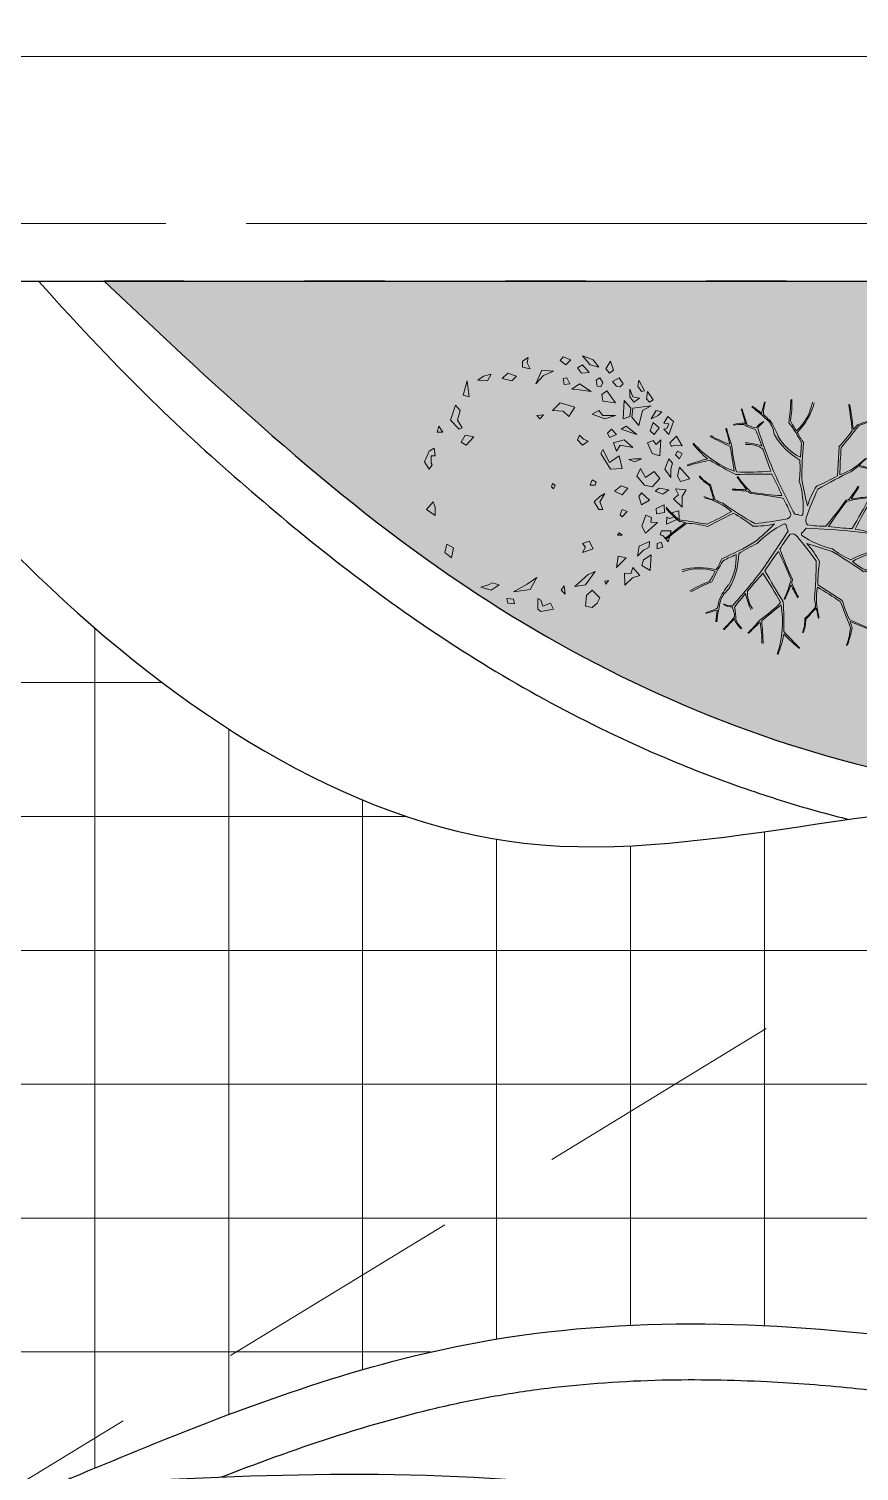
# Model space of a CAD drawing. Header units: inches. Extents: x -12 to 20935469, y -1604 to 24729220.
# Drawn here: x 20897614.2 to 20897688.6, y 24710626.2 to 24710755.5 of the extents above; entities that cross this region are included whole.
import ezdxf

# ---------------------------------------------------------------- set-up
doc = ezdxf.new("R2010")
doc.units = ezdxf.units.IN
doc.header["$LTSCALE"] = 0.03
doc.header["$MEASUREMENT"] = 0
for name, pattern in [('ACAD_ISO03W100', [30, 12, -18]), ('ACAD_ISO08W100', [36, 24, -3, 6, -3]), ('DASHED2', [0.375, 0.25, -0.125])]:
    doc.linetypes.add(name, pattern=pattern)
for name, color, linetype, lineweight in [('dimension', 250, 'Continuous', 0), ('Dot', 253, 'Continuous', 0), ('green_.25', 82, 'Continuous', 0), ('Grid Line', 252, 'Continuous', 18), ('Hatch', 253, 'Continuous', 15), ('hatch-1', 253, 'Continuous', 5), ('ILLUSTR-TREE', 74, 'Continuous', 0), ('wind.', 150, 'Continuous', 20)]:
    doc.layers.add(name, color=color, linetype=linetype, lineweight=lineweight)

# ---------------------------------------------------------------- blocks, each defined once
blk = doc.blocks.new('fff')
at = {"layer": 'Grid Line', "color": 252, "linetype": 'ACAD_ISO08W100', "lineweight": 9, "ltscale": 80, "true_color": 0x939598}
blk.add_line((20833096.95, 24724010.75), (20830726.15, 24724010.75), dxfattribs=at)
blk = doc.blocks.new('GRN1')
at = {"layer": 'ILLUSTR-TREE', "true_color": 0x30441d}
h = blk.add_hatch(color=89, dxfattribs=at)
h.paths.add_polyline_path([(0.2571, -0.0526), (0.2603, -0.0695), (0.2735, -0.0695), (0.2817, -0.0569), (0.2702, -0.059)])
h.paths.add_polyline_path([(0.2406, -0.0821), (0.2308, -0.0927), (0.2357, -0.1137), (0.2472, -0.1011)])
h.paths.add_polyline_path([(0.1897, 0.2148), (0.1848, 0.2064), (0.1914, 0.2), (0.2078, 0.2021)])
h.paths.add_polyline_path([(0.193, 0.1853), (0.1848, 0.1727), (0.1963, 0.1642), (0.2127, 0.1642), (0.1963, 0.1706)])
h.paths.add_polyline_path([(0.1864, 0.1053), (0.2012, 0.1032), (0.2094, 0.1137), (0.1831, 0.1327)])
h.paths.add_polyline_path([(0.2603, 0.0969), (0.2653, 0.0779), (0.285, 0.0611), (0.2768, 0.0842)])
h.paths.add_polyline_path([(0.2078, 0.08), (0.2242, 0.0547), (0.2127, 0.0379), (0.2111, 0.0547)])
h.paths.add_polyline_path([(0.2521, -0.0021), (0.2538, -0.0274), (0.2242, -0.04), (0.2423, -0.0232)])
h.paths.add_polyline_path([(0.2653, 0.0253), (0.2751, 0.0126), (0.2833, 0.019), (0.2768, 0.0358)])
h.paths.add_polyline_path([(0.2373, 0.0274), (0.2357, 0.019), (0.2226, 0.0211), (0.2242, 0.0337)])
h.paths.add_polyline_path([(0.2488, 0.0758), (0.2472, 0.059), (0.2587, 0.0505), (0.2653, 0.0611)])
h.paths.add_polyline_path([(0.2094, 0.1958), (0.2078, 0.1895), (0.2193, 0.1811), (0.2324, 0.1832)])
h.paths.add_polyline_path([(0.2291, 0.1263), (0.2193, 0.1348), (0.2176, 0.1432), (0.2242, 0.1495), (0.2373, 0.1411)])
h.paths.add_polyline_path([(0.2373, 0.099), (0.2275, 0.1053), (0.2176, 0.1011), (0.2193, 0.0927), (0.2324, 0.0905)])
h.paths.add_polyline_path([(0.2538, 0.1284), (0.2472, 0.12), (0.2571, 0.1116), (0.2735, 0.1221)])
h.paths.add_polyline_path([(0.1963, -0.1853), (0.1996, -0.1979), (0.2308, -0.1895)])
h.paths.add_polyline_path([(0.2456, -0.1369), (0.2308, -0.1453), (0.2324, -0.1663), (0.2406, -0.1537)])
h.paths.add_polyline_path([(0.0402, 0.1474), (0.0386, 0.1221), (0.0731, 0.1011), (0.0813, 0.1053), (0.0534, 0.12), (0.0682, 0.1411)])
h.paths.add_polyline_path([(0.0731, 0.278), (0.0616, 0.2716), (0.0698, 0.2632), (0.078, 0.2674)])
h.paths.add_polyline_path([(-0.2275, -0.0884), (-0.2226, -0.0526), (-0.1963, -0.0379), (-0.2111, -0.059)])
h.paths.add_polyline_path([(0.0205, 0.2527), (0.0386, 0.24), (0.0616, 0.2485), (0.0517, 0.2569), (0.0386, 0.2527)])
h.paths.add_polyline_path([(-0.2406, 0.099), (-0.2242, 0.0821), (-0.2357, 0.0695), (-0.2587, 0.0674), (-0.262, 0.0821), (-0.2521, 0.0927)])
h.paths.add_polyline_path([(-0.2324, 0.0232), (-0.2242, 0.0147), (-0.2143, 0.0211)])
h.paths.add_polyline_path([(-0.1307, 0.2358), (-0.1344, 0.2232), (-0.1226, 0.2231), (-0.1198, 0.2319)])
h.paths.add_polyline_path([(-0.1039, 0.2299), (-0.106, 0.2367), (-0.1191, 0.2474), (-0.0951, 0.2536), (-0.0951, 0.2327)])
h.paths.add_polyline_path([(-0.0555, 0.2396), (-0.0585, 0.2217), (-0.0467, 0.2215), (-0.0384, 0.2388)])
h.paths.add_polyline_path([(-0.0771, 0.224), (-0.1, 0.1981), (-0.0846, 0.1897), (-0.0609, 0.1985), (-0.0663, 0.2109), (-0.0766, 0.2096)])
h.paths.add_polyline_path([(-0.216, 0.0442), (-0.2127, 0.0674), (-0.1831, 0.0884), (-0.1897, 0.0737)])
h.paths.add_polyline_path([(-0.1421, 0.0611), (-0.1339, 0.0842), (-0.1174, 0.0758), (-0.1224, 0.0611), (-0.1306, 0.0674)])
h.paths.add_polyline_path([(-0.1812, 0.2081), (-0.1707, 0.1899), (-0.1581, 0.1935), (-0.1472, 0.2104)])
h.paths.add_polyline_path([(-0.2132, 0.1534), (-0.187, 0.1527), (-0.1886, 0.166), (-0.1749, 0.1708), (-0.1924, 0.186), (-0.1969, 0.1696)])
h.paths.add_polyline_path([(-0.15, 0.1808), (-0.1283, 0.1846), (-0.118, 0.2068), (-0.1309, 0.2058), (-0.1372, 0.1936)])
h.paths.add_polyline_path([(-0.1536, 0.1558), (-0.1749, 0.1348), (-0.1503, 0.139)])
h.paths.add_polyline_path([(-0.1043, 0.1474), (-0.1043, 0.1369), (-0.0994, 0.1411)])
h.paths.add_polyline_path([(-0.2028, 0.1179), (-0.2111, 0.1116), (-0.2045, 0.1095)])
h.paths.add_polyline_path([(-0.0205, 0.099), (-0.032, 0.0863), (-0.0485, 0.0969), (-0.0485, 0.1053), (-0.032, 0.099), (-0.014, 0.1095)])
h.paths.add_polyline_path([(0.0189, 0.2295), (0.0008, 0.2127), (0.0041, 0.1958), (0.0238, 0.179), (0.0402, 0.1874), (0.0205, 0.1979), (0.0337, 0.2169)])
h.paths.add_polyline_path([(-0.0287, 0.2064), (-0.0386, 0.1895), (-0.0205, 0.1832), (-0.0123, 0.1895)])
h.paths.add_polyline_path([(-0.0534, 0.1579), (-0.0649, 0.1474), (-0.06, 0.1432), (-0.0485, 0.1474)])
h.paths.add_polyline_path([(0.0178, 0.294), (0.0123, 0.2737), (0.0238, 0.2674), (0.0435, 0.2716)])
h.paths.add_polyline_path([(-0.0435, 0.278), (-0.0255, 0.259), (-0.0172, 0.2695), (-0.0041, 0.2632), (-0.0057, 0.2864), (-0.0205, 0.278)])
h.paths.add_polyline_path([(-0.0808, 0.244), (-0.0685, 0.2712), (-0.0515, 0.2704), (-0.056, 0.254), (-0.0646, 0.2603), (-0.0686, 0.2503), (-0.0653, 0.2447)])
h.paths.add_polyline_path([(0.0041, 0.0021), (-0.0041, -0.0021), (0.0008, -0.0063), (0.0074, -0.0042)])
h.paths.add_polyline_path([(0.0041, 0.0884), (0.0107, 0.0905), (0.0156, 0.0821), (0.0041, 0.0779)])
h.paths.add_polyline_path([(-0.0025, 0.16), (-0.0172, 0.1474), (-0.009, 0.1306), (0.0025, 0.1453)])
h.paths.add_polyline_path([(-0.0057, 0.2485), (-0.0156, 0.2358), (-0.009, 0.219), (-0.0025, 0.2274)])
h.paths.add_polyline_path([(0.0616, 0.1895), (0.055, 0.1748), (0.06, 0.1621), (0.0616, 0.1748)])
h.paths.add_polyline_path([(0.1634, 0.2337), (0.1552, 0.2253), (0.1486, 0.2106), (0.1667, 0.2211)])
h.paths.add_polyline_path([(0.1552, 0.1327), (0.1486, 0.1095), (0.1585, 0.0821), (0.1667, 0.0969), (0.1552, 0.1053)])
h.paths.add_polyline_path([(0.0994, 0.0737), (0.0912, 0.0611), (0.1027, 0.0505), (0.1125, 0.0547), (0.1043, 0.0632)])
h.paths.add_polyline_path([(0.1569, -0.0232), (0.1486, -0.0316), (0.1552, -0.0379)])
h.paths.add_polyline_path([(0.1536, 0.0316), (0.1651, 0.019), (0.1667, -0.0042), (0.1831, 0.0126), (0.1733, 0.0442)])
h.paths.add_polyline_path([(0.1027, 0.2316), (0.0682, 0.2295), (0.0731, 0.2127), (0.0961, 0.2021), (0.101, 0.2148), (0.0928, 0.2211)])
h.paths.add_polyline_path([(0.1289, 0.2274), (0.1142, 0.2169), (0.1224, 0.2085), (0.1404, 0.2148)])
h.paths.add_polyline_path([(0.0862, 0.1706), (0.0912, 0.1432), (0.078, 0.1348), (0.0961, 0.1284), (0.1027, 0.1516)])
h.paths.add_polyline_path([(0.1339, 0.1832), (0.1667, 0.1916), (0.1766, 0.2106), (0.1716, 0.1706), (0.1519, 0.1685)])
h.paths.add_polyline_path([(0.1257, 0.1453), (0.1142, 0.179), (0.1322, 0.1558)])
h.paths.add_polyline_path([(0.1536, 0.1642), (0.1486, 0.1495), (0.1881, 0.1516), (0.1716, 0.1663)])
h.paths.add_polyline_path([(0.1142, 0.1348), (0.1076, 0.12), (0.1174, 0.1158), (0.1257, 0.1242)])
h.paths.add_polyline_path([(0.0879, 0.2548), (0.0912, 0.2611), (0.0895, 0.278), (0.1109, 0.2653), (0.0961, 0.2506)])
h.paths.add_polyline_path([(0.1142, 0.2485), (0.1421, 0.259), (0.1536, 0.2464), (0.1388, 0.2379), (0.1371, 0.2485), (0.1273, 0.2443), (0.1257, 0.2379)])
h.paths.add_polyline_path([(-0.2521, -0.0084), (-0.2653, -0.0021), (-0.2702, -0.0295), (-0.2653, -0.0358), (-0.2423, -0.0358), (-0.2456, -0.0295), (-0.2587, -0.0253)])
h.paths.add_polyline_path([(-0.2538, -0.0863), (-0.2439, -0.0884), (-0.2423, -0.1032), (-0.2521, -0.1011)])
h.paths.add_polyline_path([(0.055, -0.2822), (0.0386, -0.2716), (0.0485, -0.2653), (0.0517, -0.2674), (0.0682, -0.2674), (0.0682, -0.259), (0.0846, -0.2611), (0.078, -0.2716)])
h.paths.add_polyline_path([(-0.1322, -0.219), (-0.1536, -0.2232), (-0.1421, -0.2379), (-0.124, -0.2337)])
h.paths.add_polyline_path([(-0.2176, -0.16), (-0.2242, -0.1369), (-0.2127, -0.12), (-0.2078, -0.1348), (-0.2127, -0.1432)])
h.paths.add_polyline_path([(-0.0485, -0.278), (-0.0616, -0.259), (-0.0435, -0.259), (-0.032, -0.2632)])
h.paths.add_polyline_path([(0.1289, -0.2), (0.1257, -0.2064), (0.1454, -0.2253), (0.1782, -0.2148), (0.1667, -0.2043), (0.1454, -0.2106)])
h.paths.add_polyline_path([(0.1191, -0.2548), (0.1322, -0.2506), (0.1191, -0.2422)])
h.paths.add_polyline_path([(0.1092, -0.1748), (0.0912, -0.1916), (0.0977, -0.2021), (0.1125, -0.1937)])
at = {"layer": 'ILLUSTR-TREE', "color": 89, "true_color": 0x30441d}
for p, q in [((-0.0057, 0.2864), (-0.0205, 0.278)), ((-0.0041, 0.2632), (-0.0057, 0.2864)), ((0.0178, 0.294), (0.0123, 0.2737)), ((0.0435, 0.2716), (0.0178, 0.294)), ((-0.1191, 0.2474), (-0.0951, 0.2536)), ((-0.0951, 0.2536), (-0.0951, 0.2327)), ((-0.0808, 0.244), (-0.0685, 0.2712)), ((-0.0646, 0.2603), (-0.0686, 0.2503)), ((-0.0685, 0.2712), (-0.0515, 0.2704)), ((-0.056, 0.254), (-0.0646, 0.2603)), ((-0.0515, 0.2704), (-0.056, 0.254)), ((-0.0205, 0.278), (-0.0435, 0.278)), ((-0.0435, 0.278), (-0.0255, 0.259)), ((-0.0255, 0.259), (-0.0172, 0.2695)), ((-0.0172, 0.2695), (-0.0041, 0.2632)), ((0.0123, 0.2737), (0.0238, 0.2674)), ((0.0386, 0.2527), (0.0205, 0.2527)), ((0.0205, 0.2527), (0.0386, 0.24)), ((0.0238, 0.2674), (0.0435, 0.2716)), ((0.0517, 0.2569), (0.0386, 0.2527)), ((0.0616, 0.2485), (0.0517, 0.2569)), ((0.0731, 0.278), (0.0616, 0.2716)), ((0.0616, 0.2716), (0.0698, 0.2632)), ((0.0698, 0.2632), (0.078, 0.2674)), ((0.078, 0.2674), (0.0731, 0.278)), ((0.0879, 0.2548), (0.0912, 0.2611)), ((0.0961, 0.2506), (0.0879, 0.2548)), ((0.0895, 0.278), (0.1109, 0.2653)), ((0.0912, 0.2611), (0.0895, 0.278)), ((0.1109, 0.2653), (0.0961, 0.2506)), ((0.1142, 0.2485), (0.1421, 0.259)), ((0.1421, 0.259), (0.1536, 0.2464)), ((-0.1307, 0.2358), (-0.1344, 0.2232)), ((-0.1344, 0.2232), (-0.1226, 0.2231)), ((-0.1198, 0.2319), (-0.1307, 0.2358)), ((-0.1226, 0.2231), (-0.1198, 0.2319)), ((-0.106, 0.2367), (-0.1191, 0.2474)), ((-0.1039, 0.2299), (-0.106, 0.2367)), ((-0.0951, 0.2327), (-0.1039, 0.2299)), ((-0.0771, 0.224), (-0.1, 0.1981)), ((-0.0653, 0.2447), (-0.0808, 0.244)), ((-0.0766, 0.2096), (-0.0771, 0.224)), ((-0.0686, 0.2503), (-0.0653, 0.2447)), ((-0.0555, 0.2396), (-0.0585, 0.2217)), ((-0.0585, 0.2217), (-0.0467, 0.2215)), ((-0.0384, 0.2388), (-0.0555, 0.2396)), ((-0.0467, 0.2215), (-0.0384, 0.2388)), ((-0.0057, 0.2485), (-0.0156, 0.2358)), ((-0.0156, 0.2358), (-0.009, 0.219)), ((-0.009, 0.219), (-0.0025, 0.2274)), ((-0.0025, 0.2274), (-0.0057, 0.2485)), ((0.0189, 0.2295), (0.0008, 0.2127)), ((0.0337, 0.2169), (0.0189, 0.2295)), ((0.0386, 0.24), (0.0616, 0.2485)), ((0.1027, 0.2316), (0.0682, 0.2295)), ((0.0682, 0.2295), (0.0731, 0.2127)), ((0.0928, 0.2211), (0.1027, 0.2316)), ((0.101, 0.2148), (0.0928, 0.2211)), ((0.1257, 0.2379), (0.1142, 0.2485)), ((0.1289, 0.2274), (0.1142, 0.2169)), ((0.1273, 0.2443), (0.1257, 0.2379)), ((0.1371, 0.2485), (0.1273, 0.2443)), ((0.1404, 0.2148), (0.1289, 0.2274)), ((0.1388, 0.2379), (0.1371, 0.2485)), ((0.1536, 0.2464), (0.1388, 0.2379)), ((0.1552, 0.2253), (0.1486, 0.2106)), ((0.1486, 0.2106), (0.1667, 0.2211)), ((0.1634, 0.2337), (0.1552, 0.2253)), ((0.1667, 0.2211), (0.1634, 0.2337)), ((-0.1472, 0.2104), (-0.1812, 0.2081)), ((-0.1812, 0.2081), (-0.1707, 0.1899)), ((-0.1707, 0.1899), (-0.1581, 0.1935)), ((-0.1581, 0.1935), (-0.1472, 0.2104)), ((-0.1372, 0.1936), (-0.15, 0.1808)), ((-0.1309, 0.2058), (-0.1372, 0.1936)), ((-0.118, 0.2068), (-0.1309, 0.2058)), ((-0.1283, 0.1846), (-0.118, 0.2068)), ((-0.1, 0.1981), (-0.0846, 0.1897)), ((-0.0846, 0.1897), (-0.0609, 0.1985)), ((-0.0663, 0.2109), (-0.0766, 0.2096)), ((-0.0609, 0.1985), (-0.0663, 0.2109)), ((-0.0287, 0.2064), (-0.0386, 0.1895)), ((-0.0386, 0.1895), (-0.0205, 0.1832)), ((-0.0123, 0.1895), (-0.0287, 0.2064)), ((-0.0205, 0.1832), (-0.0123, 0.1895)), ((0.0008, 0.2127), (0.0041, 0.1958)), ((0.0041, 0.1958), (0.0238, 0.179)), ((0.0205, 0.1979), (0.0337, 0.2169)), ((0.0402, 0.1874), (0.0205, 0.1979)), ((0.0616, 0.1895), (0.055, 0.1748)), ((0.0616, 0.1748), (0.0616, 0.1895)), ((0.0731, 0.2127), (0.0961, 0.2021)), ((0.0961, 0.2021), (0.101, 0.2148)), ((0.1142, 0.2169), (0.1224, 0.2085)), ((0.1224, 0.2085), (0.1404, 0.2148)), ((0.1339, 0.1832), (0.1667, 0.1916)), ((0.1667, 0.1916), (0.1766, 0.2106)), ((0.1766, 0.2106), (0.1716, 0.1706)), ((0.1897, 0.2148), (0.1848, 0.2064)), ((0.1848, 0.2064), (0.1914, 0.2)), ((0.2078, 0.2021), (0.1897, 0.2148)), ((0.1914, 0.2), (0.2078, 0.2021)), ((0.2094, 0.1958), (0.2078, 0.1895)), ((0.2078, 0.1895), (0.2193, 0.1811)), ((0.2324, 0.1832), (0.2094, 0.1958)), ((-0.1969, 0.1696), (-0.2132, 0.1534)), ((-0.1924, 0.186), (-0.1969, 0.1696)), ((-0.1749, 0.1708), (-0.1924, 0.186)), ((-0.1886, 0.166), (-0.1749, 0.1708)), ((-0.187, 0.1527), (-0.1886, 0.166)), ((-0.15, 0.1808), (-0.1283, 0.1846)), ((-0.0534, 0.1579), (-0.0649, 0.1474)), ((-0.0485, 0.1474), (-0.0534, 0.1579)), ((-0.0025, 0.16), (-0.0172, 0.1474)), ((0.0025, 0.1453), (-0.0025, 0.16)), ((0.0238, 0.179), (0.0402, 0.1874)), ((0.055, 0.1748), (0.06, 0.1621)), ((0.06, 0.1621), (0.0616, 0.1748)), ((0.1027, 0.1516), (0.0862, 0.1706)), ((0.0862, 0.1706), (0.0912, 0.1432)), ((0.1142, 0.179), (0.1322, 0.1558)), ((0.1257, 0.1453), (0.1142, 0.179)), ((0.1519, 0.1685), (0.1339, 0.1832)), ((0.1536, 0.1642), (0.1486, 0.1495)), ((0.1716, 0.1706), (0.1519, 0.1685)), ((0.1716, 0.1663), (0.1536, 0.1642)), ((0.1881, 0.1516), (0.1716, 0.1663)), ((0.193, 0.1853), (0.1848, 0.1727)), ((0.1848, 0.1727), (0.1963, 0.1642)), ((0.1963, 0.1706), (0.193, 0.1853)), ((0.2127, 0.1642), (0.1963, 0.1706)), ((0.1963, 0.1642), (0.2127, 0.1642)), ((0.2193, 0.1811), (0.2324, 0.1832)), ((-0.2132, 0.1534), (-0.187, 0.1527)), ((-0.1536, 0.1558), (-0.1749, 0.1348)), ((-0.1749, 0.1348), (-0.1503, 0.139)), ((-0.1503, 0.139), (-0.1536, 0.1558)), ((-0.0994, 0.1411), (-0.1043, 0.1474)), ((-0.1043, 0.1474), (-0.1043, 0.1369)), ((-0.1043, 0.1369), (-0.0994, 0.1411)), ((-0.0649, 0.1474), (-0.06, 0.1432)), ((-0.06, 0.1432), (-0.0485, 0.1474)), ((-0.0172, 0.1474), (-0.009, 0.1306)), ((-0.009, 0.1306), (0.0025, 0.1453)), ((0.0402, 0.1474), (0.0386, 0.1221)), ((0.0682, 0.1411), (0.0402, 0.1474)), ((0.0534, 0.12), (0.0682, 0.1411)), ((0.0912, 0.1432), (0.078, 0.1348)), ((0.078, 0.1348), (0.0961, 0.1284)), ((0.0961, 0.1284), (0.1027, 0.1516)), ((0.1142, 0.1348), (0.1076, 0.12)), ((0.1257, 0.1242), (0.1142, 0.1348)), ((0.1322, 0.1558), (0.1257, 0.1453)), ((0.1486, 0.1495), (0.1881, 0.1516)), ((0.1552, 0.1327), (0.1486, 0.1095)), ((0.1552, 0.1053), (0.1552, 0.1327)), ((0.2094, 0.1137), (0.1831, 0.1327)), ((0.1831, 0.1327), (0.1864, 0.1053)), ((0.2176, 0.1432), (0.2242, 0.1495)), ((0.2193, 0.1348), (0.2176, 0.1432)), ((0.2291, 0.1263), (0.2193, 0.1348)), ((0.2242, 0.1495), (0.2373, 0.1411)), ((0.2373, 0.1411), (0.2291, 0.1263)), ((0.2538, 0.1284), (0.2472, 0.12)), ((0.2735, 0.1221), (0.2538, 0.1284)), ((-0.2521, 0.0927), (-0.2406, 0.099)), ((-0.2406, 0.099), (-0.2242, 0.0821)), ((-0.2028, 0.1179), (-0.2111, 0.1116)), ((-0.2111, 0.1116), (-0.2045, 0.1095)), ((-0.2045, 0.1095), (-0.2028, 0.1179)), ((-0.0485, 0.1053), (-0.032, 0.099)), ((-0.0485, 0.0969), (-0.0485, 0.1053)), ((-0.032, 0.0863), (-0.0485, 0.0969)), ((-0.032, 0.099), (-0.014, 0.1095)), ((-0.0205, 0.099), (-0.032, 0.0863)), ((-0.014, 0.1095), (-0.0205, 0.099)), ((0.0386, 0.1221), (0.0731, 0.1011)), ((0.0813, 0.1053), (0.0534, 0.12)), ((0.0731, 0.1011), (0.0813, 0.1053)), ((0.1076, 0.12), (0.1174, 0.1158)), ((0.1174, 0.1158), (0.1257, 0.1242)), ((0.1486, 0.1095), (0.1585, 0.0821)), ((0.1667, 0.0969), (0.1552, 0.1053)), ((0.1585, 0.0821), (0.1667, 0.0969)), ((0.1864, 0.1053), (0.2012, 0.1032)), ((0.2012, 0.1032), (0.2094, 0.1137)), ((0.2275, 0.1053), (0.2176, 0.1011)), ((0.2176, 0.1011), (0.2193, 0.0927)), ((0.2373, 0.099), (0.2275, 0.1053)), ((0.2324, 0.0905), (0.2373, 0.099)), ((0.2472, 0.12), (0.2571, 0.1116)), ((0.2571, 0.1116), (0.2735, 0.1221)), ((0.2768, 0.0842), (0.2603, 0.0969)), ((0.2603, 0.0969), (0.2653, 0.0779)), ((-0.262, 0.0821), (-0.2521, 0.0927)), ((-0.2587, 0.0674), (-0.262, 0.0821)), ((-0.2357, 0.0695), (-0.2587, 0.0674)), ((-0.2242, 0.0821), (-0.2357, 0.0695)), ((-0.1897, 0.0737), (-0.216, 0.0442)), ((-0.216, 0.0442), (-0.2127, 0.0674)), ((-0.2127, 0.0674), (-0.1831, 0.0884)), ((-0.1831, 0.0884), (-0.1897, 0.0737)), ((-0.1421, 0.0611), (-0.1339, 0.0842)), ((-0.1306, 0.0674), (-0.1421, 0.0611)), ((-0.1339, 0.0842), (-0.1174, 0.0758)), ((-0.1224, 0.0611), (-0.1306, 0.0674)), ((-0.1174, 0.0758), (-0.1224, 0.0611)), ((0.0041, 0.0884), (0.0107, 0.0905)), ((0.0041, 0.0779), (0.0041, 0.0884)), ((0.0156, 0.0821), (0.0041, 0.0779)), ((0.0107, 0.0905), (0.0156, 0.0821)), ((0.0994, 0.0737), (0.0912, 0.0611)), ((0.1043, 0.0632), (0.0994, 0.0737)), ((0.1125, 0.0547), (0.1043, 0.0632)), ((0.2111, 0.0547), (0.2078, 0.08)), ((0.2078, 0.08), (0.2242, 0.0547)), ((0.2193, 0.0927), (0.2324, 0.0905)), ((0.2488, 0.0758), (0.2472, 0.059)), ((0.2653, 0.0611), (0.2488, 0.0758)), ((0.2653, 0.0779), (0.285, 0.0611)), ((0.285, 0.0611), (0.2768, 0.0842)), ((0.0912, 0.0611), (0.1027, 0.0505)), ((0.1027, 0.0505), (0.1125, 0.0547)), ((0.1733, 0.0442), (0.1536, 0.0316)), ((0.1536, 0.0316), (0.1651, 0.019)), ((0.1831, 0.0126), (0.1733, 0.0442)), ((0.2127, 0.0379), (0.2111, 0.0547)), ((0.2242, 0.0547), (0.2127, 0.0379)), ((0.2226, 0.0211), (0.2242, 0.0337)), ((0.2242, 0.0337), (0.2373, 0.0274)), ((0.2472, 0.059), (0.2587, 0.0505)), ((0.2587, 0.0505), (0.2653, 0.0611)), ((0.2768, 0.0358), (0.2653, 0.0253)), ((0.2833, 0.019), (0.2768, 0.0358)), ((-0.2143, 0.0211), (-0.2324, 0.0232)), ((-0.2324, 0.0232), (-0.2242, 0.0147)), ((-0.2242, 0.0147), (-0.2143, 0.0211)), ((0.0041, 0.0021), (-0.0041, -0.0021)), ((0.0074, -0.0042), (0.0041, 0.0021)), ((0.1651, 0.019), (0.1667, -0.0042)), ((0.1667, -0.0042), (0.1831, 0.0126)), ((0.2357, 0.019), (0.2226, 0.0211)), ((0.2373, 0.0274), (0.2357, 0.019)), ((0.2653, 0.0253), (0.2751, 0.0126)), ((0.2751, 0.0126), (0.2833, 0.019)), ((-0.2653, -0.0021), (-0.2702, -0.0295)), ((-0.2702, -0.0295), (-0.2653, -0.0358)), ((-0.2521, -0.0084), (-0.2653, -0.0021)), ((-0.2587, -0.0253), (-0.2521, -0.0084)), ((-0.2456, -0.0295), (-0.2587, -0.0253)), ((-0.2423, -0.0358), (-0.2456, -0.0295)), ((-0.0041, -0.0021), (0.0008, -0.0063)), ((0.0008, -0.0063), (0.0074, -0.0042)), ((0.1569, -0.0232), (0.1486, -0.0316)), ((0.1552, -0.0379), (0.1569, -0.0232)), ((0.2242, -0.04), (0.2423, -0.0232)), ((0.2538, -0.0274), (0.2242, -0.04)), ((0.2423, -0.0232), (0.2521, -0.0021)), ((0.2521, -0.0021), (0.2538, -0.0274)), ((-0.2653, -0.0358), (-0.2423, -0.0358)), ((-0.2275, -0.0884), (-0.2226, -0.0526)), ((-0.2111, -0.059), (-0.2275, -0.0884)), ((-0.2226, -0.0526), (-0.1963, -0.0379)), ((-0.1963, -0.0379), (-0.2111, -0.059)), ((0.1486, -0.0316), (0.1552, -0.0379)), ((0.2702, -0.059), (0.2571, -0.0526)), ((0.2571, -0.0526), (0.2603, -0.0695)), ((0.2817, -0.0569), (0.2702, -0.059)), ((0.2735, -0.0695), (0.2817, -0.0569)), ((-0.2521, -0.1011), (-0.2538, -0.0863)), ((-0.2538, -0.0863), (-0.2439, -0.0884)), ((-0.2439, -0.0884), (-0.2423, -0.1032)), ((0.2406, -0.0821), (0.2308, -0.0927)), ((0.2308, -0.0927), (0.2357, -0.1137)), ((0.2472, -0.1011), (0.2406, -0.0821)), ((0.2603, -0.0695), (0.2735, -0.0695)), ((-0.2423, -0.1032), (-0.2521, -0.1011)), ((-0.2242, -0.1369), (-0.2127, -0.12)), ((-0.2127, -0.12), (-0.2078, -0.1348)), ((0.2357, -0.1137), (0.2472, -0.1011)), ((-0.2176, -0.16), (-0.2242, -0.1369)), ((-0.2127, -0.1432), (-0.2176, -0.16)), ((-0.2078, -0.1348), (-0.2127, -0.1432)), ((0.2456, -0.1369), (0.2308, -0.1453)), ((0.2308, -0.1453), (0.2324, -0.1663)), ((0.2324, -0.1663), (0.2406, -0.1537)), ((0.2406, -0.1537), (0.2456, -0.1369)), ((0.1092, -0.1748), (0.0912, -0.1916)), ((0.1125, -0.1937), (0.1092, -0.1748)), ((0.2308, -0.1895), (0.1963, -0.1853)), ((0.1963, -0.1853), (0.1996, -0.1979)), ((-0.1322, -0.219), (-0.1536, -0.2232)), ((-0.124, -0.2337), (-0.1322, -0.219)), ((0.0912, -0.1916), (0.0977, -0.2021)), ((0.0977, -0.2021), (0.1125, -0.1937)), ((0.1289, -0.2), (0.1257, -0.2064)), ((0.1257, -0.2064), (0.1454, -0.2253)), ((0.1454, -0.2106), (0.1289, -0.2)), ((0.1667, -0.2043), (0.1454, -0.2106)), ((0.1454, -0.2253), (0.1782, -0.2148)), ((0.1782, -0.2148), (0.1667, -0.2043)), ((0.1996, -0.1979), (0.2308, -0.1895)), ((-0.1536, -0.2232), (-0.1421, -0.2379)), ((-0.1421, -0.2379), (-0.124, -0.2337)), ((0.1191, -0.2422), (0.1191, -0.2548)), ((0.1322, -0.2506), (0.1191, -0.2422)), ((0.1191, -0.2548), (0.1322, -0.2506)), ((-0.0616, -0.259), (-0.0435, -0.259)), ((-0.0485, -0.278), (-0.0616, -0.259)), ((-0.032, -0.2632), (-0.0485, -0.278)), ((-0.0435, -0.259), (-0.032, -0.2632)), ((0.0386, -0.2716), (0.0485, -0.2653)), ((0.055, -0.2822), (0.0386, -0.2716)), ((0.0485, -0.2653), (0.0517, -0.2674)), ((0.0517, -0.2674), (0.0682, -0.2674)), ((0.078, -0.2716), (0.055, -0.2822)), ((0.0682, -0.259), (0.0846, -0.2611)), ((0.0682, -0.2674), (0.0682, -0.259)), ((0.0846, -0.2611), (0.078, -0.2716))]:
    blk.add_line(p, q, dxfattribs=at)
blk = doc.blocks.new('T13')
for p, q in [((0.428, 0.593), (0.428, 0.593)), ((0.564, 0.201), (0.708, 0.425)), ((-0.438, 0.382), (-0.704, 0.395)), ((-0.709, 0.069), (-0.709, 0.068)), ((0.313, -0.654), (0.314, -0.654))]:
    blk.add_line(p, q)
blk.add_lwpolyline([(0.427, -1.05, -0.126142), (0.426, -0.734, 0.03539), (0.327, -0.681, 0.025442), (0.171, -0.378, 0.018467), (0.006, -0.197, -0.070709), (0.025, -0.398, 0.036684), (-0.094, -0.576), (0.029, -0.813, 0.055374), (-0.001, -1.003, 0.015419), (0.146, -1.196, 0.015419)], format="xyb")
for centre, radius, start, end in [((0.544, 1.271), 0.997, 188.7058, 199.8279), ((0.487, 1.309), 0.939, 191.4363, 219.4054), ((2.092, 2.555), 2.776, 211.5979, 215.8713), ((0.608, 1.597), 0.999, 209.5693, 220.5893), ((-1.992, 1.559), 1.94, 341.6031, 346.0626), ((1.959, 0.54), 2.134, 165.0867, 169.3971), ((-0.172, 0.689), 0.417, 57.2831, 70.5415), ((-0.101, 0.801), 0.295, 55.7919, 76.1738), ((-2.445, 1.733), 2.609, 344.4829, 347.6524), ((1.593, 0.768), 1.537, 164.7926, 170.4991), ((-1.853, 0.308), 2.214, 16.7515, 22.1702), ((-1.336, 0.436), 1.696, 21.0828, 24.7967), ((1.08, 0.32), 1.105, 133.2252, 138.9211), ((0.637, 0.8), 0.446, 134.2559, 149.009), ((-0.867, -0.717), 1.716, 73.986, 80.5441), ((-1.66, -3.154), 4.262, 72.5672, 75.4116), ((-4.885, 2.598), 5.014, 337.9162, 340.5525), ((1.254, 0.291), 1.533, 155.2685, 164.6643), ((0.545, 1.325), 0.568, 210.069, 222.0712), ((0.275, 1.142), 0.231, 204.7952, 206.8355), ((-0.132, 0.758), 0.348, 54.0156, 54.654), ((4.614, -0.037), 4.575, 167.6308, 172.856), ((0.255, 1.121), 0.203, 209.038, 235.4044), ((-7.207, 2.044), 7.413, 350.2155, 351.4641), ((0.215, 0.819), 0.155, 87.3146, 119.155), ((0.229, 0.82), 0.148, 91.5584, 124.1588), ((-0.004, 0.92), 0.273, 339.3563, 5.467), ((0.931, 1.199), 0.697, 194.0874, 200.3062), ((-0.322, 0.9), 0.603, 349.9787, 5.4953), ((-1.136, 2.054), 1.969, 322.1847, 328.3706), ((-0.499, 1.607), 1.205, 321.3001, 330.841), ((-0.115, 0.911), 0.434, 190.6007, 207.3466), ((-0.185, 0.898), 0.356, 190.4335, 211.331), ((2.195, 2.326), 2.94, 208.7548, 214.1059), ((-0.133, 0.647), 0.251, 24.7539, 64.6899), ((-0.348, 0.394), 0.593, 40.7586, 56.4721), ((0.897, 0.817), 0.645, 179.3917, 209.4521), ((-0.7, 0.704), 1.129, 356.076, 7.2625), ((0.982, 0.806), 0.543, 174.9586, 186.2056), ((0.268, 1.342), 0.636, 285.7899, 314.5476), ((0.345, 1.206), 0.469, 281.9294, 319.6866), ((0.284, 0.99), 1.264, 192.0056, 199.7094), ((-0.29, 0.846), 0.664, 189.447, 203.9688), ((-7.954, 2.442), 7.652, 345.8988, 346.931), ((0.332, 0.449), 0.862, 162.2444, 171.9735), ((-2.88, -4.306), 5.64, 58.7399, 62.0811), ((1.461, 3.425), 3.207, 238.3111, 243.9484), ((-7.207, 2.044), 7.413, 348.3218, 349.9921), ((0.756, 0.787), 0.485, 179.0591, 213.5916), ((1.238, 0.699), 0.797, 177.7287, 185.8361), ((-2.696, 2.116), 3.934, 335.6554, 339.189), ((-16.294, 7.516), 18.574, 337.7977, 338.5026), ((-1.361, -0.003), 0.727, 46.8401, 51.2834), ((7.521, 10.863), 13.291, 230.7052, 231.8125), ((-1.049, 0.176), 0.646, 20.6684, 45.6115), ((-0.021, 1.104), 0.734, 218.4282, 225.7889), ((0.143, 1.028), 0.808, 214.5859, 219.8976), ((-1.14, -0.69), 1.494, 51.9536, 57.6458), ((-2.181, -2.425), 3.524, 56.2728, 58.4632), ((9.351, 1.792), 9.661, 186.7632, 187.6443), ((0.695, 0.725), 0.932, 184.3684, 196.1636), ((9.043, -0.28), 9.005, 174.8238, 177.6274), ((3.164, -1.329), 3.345, 144.4125, 150.2422), ((-1.673, 1.981), 2.498, 324.16, 327.1682), ((-0.466, -3.399), 3.934, 95.6554, 99.189), ((1.657, -17.875), 18.574, 97.7977, 98.5026), ((-1.324, -0.218), 0.871, 44.6875, 57.3652), ((-0.449, 3.055), 2.651, 264.6412, 270.0914), ((3.652, 2.474), 4.572, 205.4372, 209.8163), ((3.15, 1.541), 3.531, 197.3863, 197.8324), ((-2.549, -2.784), 3.998, 49.8987, 54.2252), ((1.705, 2.857), 3.058, 231.4605, 236.7593), ((-1.625, 0.542), 1.672, 351.6597, 359.072), ((-0.503, 0.894), 0.926, 322.7918, 334.8087), ((2.884, -1.126), 2.651, 144.6412, 150.0914), ((0.487, 1.268), 0.871, 284.6875, 297.3652), ((5.661, -11.931), 13.291, 110.7052, 111.8125), ((0.692, 1.193), 0.727, 286.8401, 291.2834), ((0.73, -0.728), 1.264, 72.0056, 79.7094), ((0.892, -0.159), 0.664, 69.447, 83.9688), ((-1.694, -0.357), 1.458, 22.0617, 30.4653), ((-0.983, 0.266), 1.01, 350.8974, 0.4845), ((-0.595, 0.53), 0.852, 325.9263, 346.7063), ((3.383, -0.792), 3.319, 160.2028, 164.4346), ((-1.199, -0.31), 0.469, 41.9294, 79.6866), ((-1.278, -0.445), 0.636, 45.7899, 74.5476), ((0.045, 0.794), 0.718, 237.2581, 253.4365), ((1.067, 3.242), 3.341, 245.5712, 250.4573), ((2.289, -2.532), 3.341, 125.5712, 130.4573), ((0.68, -0.423), 0.718, 117.2581, 133.4365), ((0.331, -4.387), 4.572, 85.4372, 89.8163), ((0.552, 1.659), 1.458, 262.0617, 270.4653), ((0.691, 0.834), 0.646, 260.6684, 285.6115), ((0.833, -0.625), 0.808, 94.5859, 99.8976), ((0.237, -0.499), 0.862, 42.2444, 51.9735), ((0.981, -0.521), 0.734, 98.4282, 105.7889), ((6.106, 5.68), 7.652, 225.8988, 226.931), ((-1.171, 0.442), 0.543, 294.9586, 306.2056), ((-0.241, -0.964), 1.129, 116.076, 127.2625), ((-1.206, 0.717), 0.797, 297.7287, 305.8361), ((-1.137, 0.362), 0.645, 299.3917, 329.4521), ((-1.041, 0.256), 0.485, 299.0591, 333.5916), ((-0.413, 3.399), 3.345, 264.4125, 270.2422), ((-0.861, -2.445), 2.498, 84.16, 87.1682), ((-0.504, -0.889), 0.926, 82.7918, 94.8087), ((-0.987, 3.32), 3.319, 280.2028, 284.4346), ((-0.143, -0.786), 0.852, 85.9263, 106.7063), ((0.186, -0.04), 0.272, 161.0905, 174.0917), ((-0.115, 0.03), 0.047, 22.2078, 46.2598), ((-0.027, 0.15), 0.0608, 247.4125, 313.0745), ((-0.114, -0.128), 0.272, 41.0905, 54.0917), ((0.098, 0.098), 0.047, 262.2078, 286.2598), ((0.156, -0.038), 0.0587, 126.0856, 194.4014), ((-0.014, 1.345), 1.494, 291.9536, 297.6458), ((-0.995, 3.114), 3.524, 296.2728, 298.4632), ((0.884, -0.275), 0.356, 70.4335, 91.331), ((0.861, -0.343), 0.434, 70.6007, 87.3466), ((-1.888, 3.027), 4.262, 312.5672, 315.4116), ((-0.173, 1.123), 1.716, 313.986, 320.5441), ((-1.124, -1.242), 1.205, 81.3001, 90.841), ((-1.192, -2.016), 1.969, 82.1847, 88.3706), ((-4.26, 7.966), 9.005, 294.8238, 297.6274), ((0.361, -1.684), 1.672, 111.6597, 119.072), ((-3.308, 0.042), 3.058, 351.4605, 356.7593), ((3.704, -0.821), 3.998, 169.8987, 174.2252), ((0.28, -0.99), 1.01, 110.8974, 120.4845), ((-0.092, -0.099), 0.0543, 2.868, 77.619), ((-3.323, -0.703), 3.341, 5.5712, 10.4573), ((0.05, -0.12), 0.047, 142.2078, 166.2598), ((0.771, 0.264), 0.852, 205.9263, 226.7063), ((-0.04, 0.175), 0.272, 281.0905, 294.0917), ((-4.75, -7.679), 9.005, 54.8238, 57.6274), ((0.736, 0.731), 1.01, 230.8974, 240.4845), ((-1.123, 3.612), 3.998, 289.8987, 294.2252), ((1.636, -2.892), 3.058, 111.4605, 116.7593), ((-2.275, 4.66), 5.64, 298.7399, 302.0811), ((0.294, -0.951), 0.932, 64.3684, 76.1636), ((-0.226, -3.485), 3.531, 77.3863, 77.8324), ((-3.11, -8.981), 9.661, 66.7632, 67.6443), ((0.931, -3.051), 2.94, 88.7548, 94.1059), ((0.905, -1.063), 0.939, 71.4363, 99.4054), ((0.843, -1.094), 0.997, 68.7058, 79.8279), ((0.678, -1.764), 2.214, 136.7515, 142.1702), ((-1.486, 0.201), 0.697, 314.0874, 320.3062), ((-0.6, -0.734), 0.603, 109.9787, 125.4953), ((-0.776, -0.469), 0.273, 99.3563, 125.467), ((-2.257, 4.009), 4.575, 287.6308, 292.856), ((1.852, -7.27), 7.413, 108.3218, 109.9921), ((-3.678, -0.454), 3.207, 358.3111, 3.9484), ((5.188, -0.347), 5.64, 178.7399, 182.0811), ((1.296, 1.149), 1.672, 231.6597, 239.072), ((2.25, -2.965), 3.207, 118.3111, 123.9484), ((-0.361, -1.219), 1.533, 35.2685, 44.6643), ((4.706, 2.945), 5.014, 217.9162, 220.5525), ((-0.799, 0.769), 1.105, 253.2252, 258.9211), ((-0.993, 0.146), 0.446, 254.2559, 269.009), ((0.309, -1.38), 1.696, 141.0828, 144.7967), ((-0.798, -0.229), 0.155, 207.3146, 239.155), ((-0.807, -0.218), 0.148, 211.5584, 244.1588), ((-1.401, -0.196), 0.568, 330.069, 342.0712), ((-1.08, -0.345), 0.203, 329.038, 355.4044), ((1.852, -7.27), 7.413, 110.2155, 111.4641), ((-0.149, -0.504), 0.593, 160.7586, 176.4721), ((-0.475, -0.444), 0.251, 144.7539, 184.6899), ((-3.95, 1.92), 4.572, 325.4372, 329.8163), ((1.04, 0.002), 0.926, 202.7918, 214.8087), ((-2.325, -3.965), 4.575, 47.6308, 52.856), ((5.388, 5.233), 7.413, 228.3218, 229.9921), ((-0.498, -1.954), 2.134, 45.0867, 49.3971), ((1.181, -3.077), 2.776, 91.5979, 95.8713), ((1.093, -1.312), 0.999, 89.5693, 100.5893), ((2.36, 0.958), 1.94, 221.6031, 226.0626), ((-1.444, 0.99), 1.537, 284.7926, 290.4991), ((-0.26, -2.99), 2.609, 104.4829, 107.6524), ((-1.108, -0.338), 0.231, 324.7952, 326.8355), ((-0.625, -0.493), 0.295, 175.7919, 196.1738), ((-0.572, -0.498), 0.348, 174.0156, 174.654), ((-0.492, -0.499), 0.417, 177.2831, 190.5415), ((-0.957, 0.234), 0.932, 304.3684, 316.1636), ((-6.209, 7.197), 9.661, 306.7632, 307.6443), ((3.209, -0.682), 3.524, 176.2728, 178.4632), ((1.186, -0.648), 1.494, 171.9536, 177.6458), ((-2.891, 1.952), 3.531, 317.3863, 317.8324), ((0.273, -1.172), 0.645, 59.3917, 89.4521), ((0.641, -0.195), 0.251, 264.7539, 304.6899), ((0.53, 0.118), 0.593, 280.7586, 296.4721), ((5.388, 5.233), 7.413, 230.2155, 231.4641), ((0.758, -0.3), 0.295, 295.7919, 316.1738), ((0.697, -0.182), 0.417, 297.2831, 310.5415), ((-1.429, 1.421), 2.134, 285.0867, 289.3971), ((-0.336, -2.51), 1.94, 101.6031, 106.0626), ((-1.669, -0.278), 0.999, 329.5693, 340.5893), ((-3.241, 0.529), 2.776, 331.5979, 335.8713), ((-1.359, -0.239), 0.939, 311.4363, 339.4054), ((-0.861, 0.935), 1.533, 275.2685, 284.6643), ((0.211, -5.535), 5.014, 97.9162, 100.5525), ((-3.094, 0.732), 2.94, 328.7548, 334.1059), ((0.39, -1.002), 0.646, 140.6684, 165.6115), ((-2.403, -1.922), 2.651, 24.6412, 30.0914), ((0.317, -1.035), 0.485, 59.0591, 93.5916), ((2.566, 0.471), 2.498, 204.16, 207.1682), ((0.954, -0.158), 0.603, 229.9787, 245.4953), ((0.813, -0.443), 0.273, 219.3563, 245.467), ((0.61, -0.595), 0.148, 331.5584, 4.1588), ((0.616, -0.583), 0.155, 327.3146, 359.155), ((0.889, -1.121), 0.568, 90.069, 102.0712), ((0.857, -0.769), 0.203, 89.038, 115.4044), ((-0.117, -1.751), 1.537, 44.7926, 50.4991), ((2.738, 1.264), 2.609, 224.4829, 227.6524), ((0.865, -0.796), 0.231, 84.7952, 86.8355), ((0.736, -0.252), 0.348, 294.0156, 294.654), ((3.58, 0.134), 4.262, 192.5672, 195.4116), ((-0.666, -0.615), 0.356, 310.4335, 331.331), ((-0.713, -0.561), 0.434, 310.6007, 327.3466), ((-0.537, 0.057), 0.862, 282.2444, 291.9735), ((1.88, -8.115), 7.652, 105.8988, 106.931), ((-0.928, -0.576), 0.734, 338.4282, 345.7889), ((-0.944, -0.396), 0.808, 334.5859, 339.8976), ((0.974, 0.268), 1.129, 236.076, 247.2625), ((0.886, -0.889), 0.469, 161.9294, 199.6866), ((0.221, -1.24), 0.543, 54.9586, 66.2056), ((2.361, -0.03), 1.969, 202.1847, 208.3706), ((1.207, 1.464), 2.214, 256.7515, 262.1702), ((0.587, -1.393), 0.697, 74.0874, 80.3062), ((0.388, -0.939), 0.446, 14.2559, 29.009), ((-0.248, -1.082), 1.105, 13.2252, 18.9211), ((1.06, 0.952), 1.696, 261.0828, 264.7967), ((-1.354, -0.17), 0.997, 308.7058, 319.8279), ((1.073, -0.399), 1.716, 193.986, 200.5441), ((-13.149, 1.076), 13.291, 350.7052, 351.8125), ((1.656, -0.358), 1.205, 201.3001, 210.841), ((0.701, -1.183), 0.727, 166.8401, 171.2834), ((14.67, 10.366), 18.574, 217.7977, 218.5026), ((-0.569, -0.68), 0.664, 309.447, 323.9688), ((-0.981, -0.255), 1.264, 312.0056, 319.7094)]:
    blk.add_arc(centre, radius, start, end)

msp = doc.modelspace()

# ---------------------------------------------------------------- hatches: boundary and pattern name
at = {"layer": 'green_.25', "lineweight": 18}
h = msp.add_hatch(dxfattribs=at)
h.set_pattern_fill('AR-SAND', color=256, scale=5, angle=360)
h.set_pattern_definition([(37.5, (54175.3075, 3429.13), (-0.3149667905, 9.634118845), [0, -7.6, 0, -8.5, 0, -8.125]), (7.5, (54175.307, 3429.13), (8.8488835263, 14.110730326), [0, -4.1, 0, -6.85, 0, -2.625]), (327.5, (54169.1575, 3429.13), (15.5707093088, 0.0282952677), [0, -2.5, 0, -9, 0, -11.75]), (317.5, (54169.157, 3429.13), (15.030633023, 4.3883778247), [0, -1.25, 0, -5.9, 0, -6.75])])
edge = h.paths.add_edge_path()
edge.add_line((20897800.12, 24710722.84), (20897790.12, 24710723))
edge.add_line((20897790.12, 24710723), (20897790.12, 24710732.84))
edge.add_line((20897790.12, 24710732.84), (20897620.96, 24710732.84))
edge.add_spline(control_points=[(20897620.96, 24710732.84), (20897631.56, 24710722.84), (20897651.8, 24710703.75), (20897686.52, 24710688.02), (20897720.96, 24710685.21), (20897747.36, 24710671.73), (20897767.09, 24710654.13), (20897784.46, 24710630.35), (20897792.75, 24710605.39), (20897794.34, 24710575.51), (20897791.16, 24710555.09), (20897777.63, 24710524.91), (20897758.01, 24710487.72), (20897740.34, 24710454.51), (20897725.03, 24710427.81), (20897729.66, 24710410.89), (20897740.35, 24710391.54), (20897750.28, 24710383.23), (20897756.7, 24710377.85)], knot_values=[0.017867, 0.017867, 0.017867, 0.017867, 43.554295, 83.160196, 111.305698, 146.347364, 169.598441, 190.192176, 234.215213, 245.626706, 279.999401, 294.635057, 344.735937, 406.07088, 407.706442, 436.81212, 450.261859, 474.954763, 474.954763, 474.954763, 474.954763], degree=3, periodic=0)
edge.add_line((20897756.7, 24710377.85), (20897790.12, 24710377.85))
edge.add_line((20897790.12, 24710377.85), (20897790.12, 24710388.84))
edge.add_line((20897790.12, 24710388.84), (20897800.12, 24710388.84))
edge.add_line((20897800.12, 24710388.84), (20897800.12, 24710722.84))

# ---------------------------------------------------------------- linework, layer by layer
at = {"linetype": 'ACAD_ISO03W100', "ltscale": 20}
msp.add_line((20897790.12, 24710732.86), (20897200.12, 24710732.86), dxfattribs=at)
for p, q in [((20897200.12, 24710732.86), (20897790.12, 24710732.86)), ((20897620.96, 24710732.84), (20897790.12, 24710732.84))]:
    msp.add_line(p, q)
for points in [[(20897485.2, 24710733.34), (20897483.15, 24710715.52), (20897490.69, 24710680.91), (20897511.55, 24710648.38), (20897535.41, 24710630.17), (20897566.87, 24710619.37), (20897600.7, 24710619.69), (20897624.7, 24710628.34), (20897654.41, 24710637.72), (20897695.52, 24710637.77), (20897726.98, 24710628.49), (20897751.25, 24710604.35), (20897769.39, 24710556.32), (20897770.39, 24710524.91), (20897762.08, 24710495.11)], [(20897616.9, 24710624.95), (20897662.64, 24710624.95), (20897710.85, 24710609.37), (20897756.75, 24710551.84), (20897764.11, 24710500.94)]]:
    msp.add_spline(points, degree=3)
for points, knots in [([(20897591.89, 24710732.86), (20897599.13, 24710723.79), (20897616.57, 24710701.9), (20897658.56, 24710673.4), (20897693.94, 24710688.06), (20897711.29, 24710685.34)], [0, 0, 0, 0, 35.157478, 84.830906, 137.621505, 137.621505, 137.621505, 137.621505]), ([(20897615.06, 24710732.86), (20897622.78, 24710724.25), (20897628.09, 24710719.24), (20897639.21, 24710709.62), (20897645.03, 24710705), (20897657.56, 24710696.73), (20897664.23, 24710693.1), (20897673.73, 24710689.06), (20897676.3, 24710688.08), (20897680.96, 24710686.49), (20897683.04, 24710685.84), (20897685.99, 24710685.03), (20897686.84, 24710684.81), (20897687.69, 24710684.6)], [0, 0, 0, 0, 21.615445, 21.615445, 43.230891, 43.230891, 64.846336, 64.846336, 72.676983, 72.676983, 78.88903, 78.88903, 81.385332, 81.385332, 81.385332, 81.385332]), ([(20897620.95, 24710732.86), (20897631.55, 24710722.85), (20897651.79, 24710703.75), (20897686.52, 24710688.02), (20897720.96, 24710685.21), (20897747.36, 24710671.73), (20897767.09, 24710654.13), (20897784.46, 24710630.35), (20897792.75, 24710605.39), (20897794.34, 24710575.51), (20897791.16, 24710555.09), (20897777.63, 24710524.91), (20897758.01, 24710487.72), (20897740.34, 24710454.51), (20897725.03, 24710427.81), (20897729.66, 24710410.89), (20897740.35, 24710391.54), (20897750.28, 24710383.23), (20897756.7, 24710377.85)], [0, 0, 0, 0, 43.554295, 83.160196, 111.305698, 146.347364, 169.598441, 190.192176, 234.215213, 245.626706, 279.999401, 294.635057, 344.735937, 406.07088, 407.706442, 436.81212, 450.261859, 474.954763, 474.954763, 474.954763, 474.954763]), ([(20897483.79, 24710723.93), (20897483.58, 24710721.13), (20897483.36, 24710718.33), (20897483.15, 24710715.53), (20897482.72, 24710708.37), (20897481.51, 24710688.01), (20897483.64, 24710646.49), (20897503.08, 24710615.8), (20897539.37, 24710597.9), (20897586.06, 24710606.22), (20897606.84, 24710618.84), (20897617.77, 24710625.47), (20897617.81, 24710625.51), (20897617.86, 24710625.54), (20897617.91, 24710625.57)], [-8.42922, -8.42922, -8.42922, -8.42922, 0, 0, 0, 22.091874, 62.816557, 103.693956, 136.008992, 172.41505, 212.78334, 212.78334, 212.78334, 212.950574, 212.950574, 212.950574, 212.950574]), ([(20897631.46, 24710625.66), (20897631.59, 24710625.71), (20897631.71, 24710625.75), (20897635.21, 24710627.1), (20897638.58, 24710628.32), (20897644.86, 24710630.32), (20897647.77, 24710631.14), (20897652.34, 24710632.22), (20897654.01, 24710632.57), (20897657.34, 24710633.16), (20897659.02, 24710633.42), (20897664.08, 24710634.03), (20897667.5, 24710634.27), (20897674.07, 24710634.42), (20897677.22, 24710634.37), (20897682.9, 24710634.08), (20897685.43, 24710633.89), (20897689.95, 24710633.44), (20897691.95, 24710633.2), (20897695.52, 24710632.73), (20897697.09, 24710632.5), (20897700.2, 24710632.01), (20897701.74, 24710631.74), (20897706.32, 24710630.85), (20897709.3, 24710630.14), (20897714.45, 24710628.61), (20897716.66, 24710627.83), (20897720.73, 24710626.13), (20897722.61, 24710625.22), (20897727.41, 24710622.5), (20897730.27, 24710620.44), (20897735.68, 24710615.75), (20897738.23, 24710613.12), (20897742.48, 24710608.08), (20897744.25, 24710605.74), (20897747.2, 24710601.46), (20897748.41, 24710599.55), (20897750.72, 24710595.67), (20897751.8, 24710593.7), (20897754.87, 24710587.69), (20897756.66, 24710583.56), (20897759.49, 24710575.89), (20897760.6, 24710572.38), (20897762.37, 24710565.84), (20897763.07, 24710562.83), (20897764.21, 24710557.12), (20897764.66, 24710554.44), (20897765.42, 24710549.07), (20897765.71, 24710546.39), (20897766.29, 24710538.38), (20897766.27, 24710533.09), (20897765.56, 24710526.37), (20897765.34, 24710524.83), (20897764.82, 24710521.74), (20897764.5, 24710520.2), (20897763.87, 24710517.42), (20897763.57, 24710516.19), (20897763.24, 24710514.96)], [219.914893, 219.914893, 219.914893, 219.914893, 220.324097, 220.324097, 231.297781, 231.297781, 240.763971, 240.763971, 246.167085, 246.167085, 251.570199, 251.570199, 262.376427, 262.376427, 272.144324, 272.144324, 279.892018, 279.892018, 285.986209, 285.986209, 290.764394, 290.764394, 295.542579, 295.542579, 305.098949, 305.098949, 312.640735, 312.640735, 319.563927, 319.563927, 331.131805, 331.131805, 342.699684, 342.699684, 351.773406, 351.773406, 358.78449, 358.78449, 365.795574, 365.795574, 379.817741, 379.817741, 391.235257, 391.235257, 400.794294, 400.794294, 409.13663, 409.13663, 417.478966, 417.478966, 434.163639, 434.163639, 439.196724, 439.196724, 444.229808, 444.229808, 448.222832, 448.222832, 448.222832, 448.222832])]:
    msp.add_open_spline(points, degree=3, knots=knots)
at = {"layer": 'Dot', "color": 0, "linetype": 'DASHED2', "lineweight": 20, "ltscale": 3000}
for p, q in [((20897200.12, 24710372.86), (20897790.12, 24710732.86)), ((20897790.12, 24710732.86), (20897200.12, 24710732.86))]:
    msp.add_line(p, q, dxfattribs=at)
at = {"layer": 'Hatch', "lineweight": 0}
msp.add_lwpolyline([(20896058.62, 24710873.16), (20896880.57, 24710873.16), (20896880.57, 24711188.05), (20897060.12, 24711187.87), (20897060.12, 24710873.02), (20897894.12, 24710872.98), (20897894.12, 24710753), (20897790.12, 24710753), (20897515.12, 24710753), (20897200.12, 24710752.86), (20897200.12, 24710611.85), (20896880.57, 24710611.85), (20896880.57, 24710753), (20896058.62, 24710752.82)], close=True, dxfattribs=at)
at = {"layer": 'hatch-1'}
for p, q in [((20897620.12, 24710701.76), (20897620.12, 24710626.45)), ((20897485.35, 24710696.86), (20897626.17, 24710696.86)), ((20897632.12, 24710692.7), (20897632.12, 24710631.26)), ((20897644.12, 24710686.34), (20897644.12, 24710635.27)), ((20897489.11, 24710684.86), (20897648.08, 24710684.86)), ((20897680.12, 24710683.5), (20897680.12, 24710639.23)), ((20897656.12, 24710682.82), (20897656.12, 24710638.02)), ((20897668.12, 24710682.23), (20897668.12, 24710639.25)), ((20897494.43, 24710672.86), (20897743.25, 24710672.86)), ((20897501.51, 24710660.86), (20897759.24, 24710660.86)), ((20897511.11, 24710648.86), (20897770.59, 24710648.86)), ((20897524.78, 24710636.86), (20897650.22, 24710636.86))]:
    msp.add_line(p, q, dxfattribs=at)

# ---------------------------------------------------------------- block references
at = {"layer": 'dimension', "color": 253, "lineweight": 0, "xscale": 9.751398300608331, "yscale": 9.751398300608331, "zscale": 9.751398300608331, "rotation": 270}
msp.add_blockref('T13', (20897682.96, 24710711.14), dxfattribs=at)
at = {"layer": 'ILLUSTR-TREE', "xscale": -41.25610748431738, "yscale": 41.25610748431738, "zscale": 41.25610748431738, "rotation": 270}
msp.add_blockref('GRN1', (20897661.3, 24710714.39), dxfattribs=at)
at = {"layer": 'wind.', "lineweight": 5}
msp.add_blockref('fff', (65026.34, -13272.74), dxfattribs=at)

doc.saveas('drawing.dxf')
